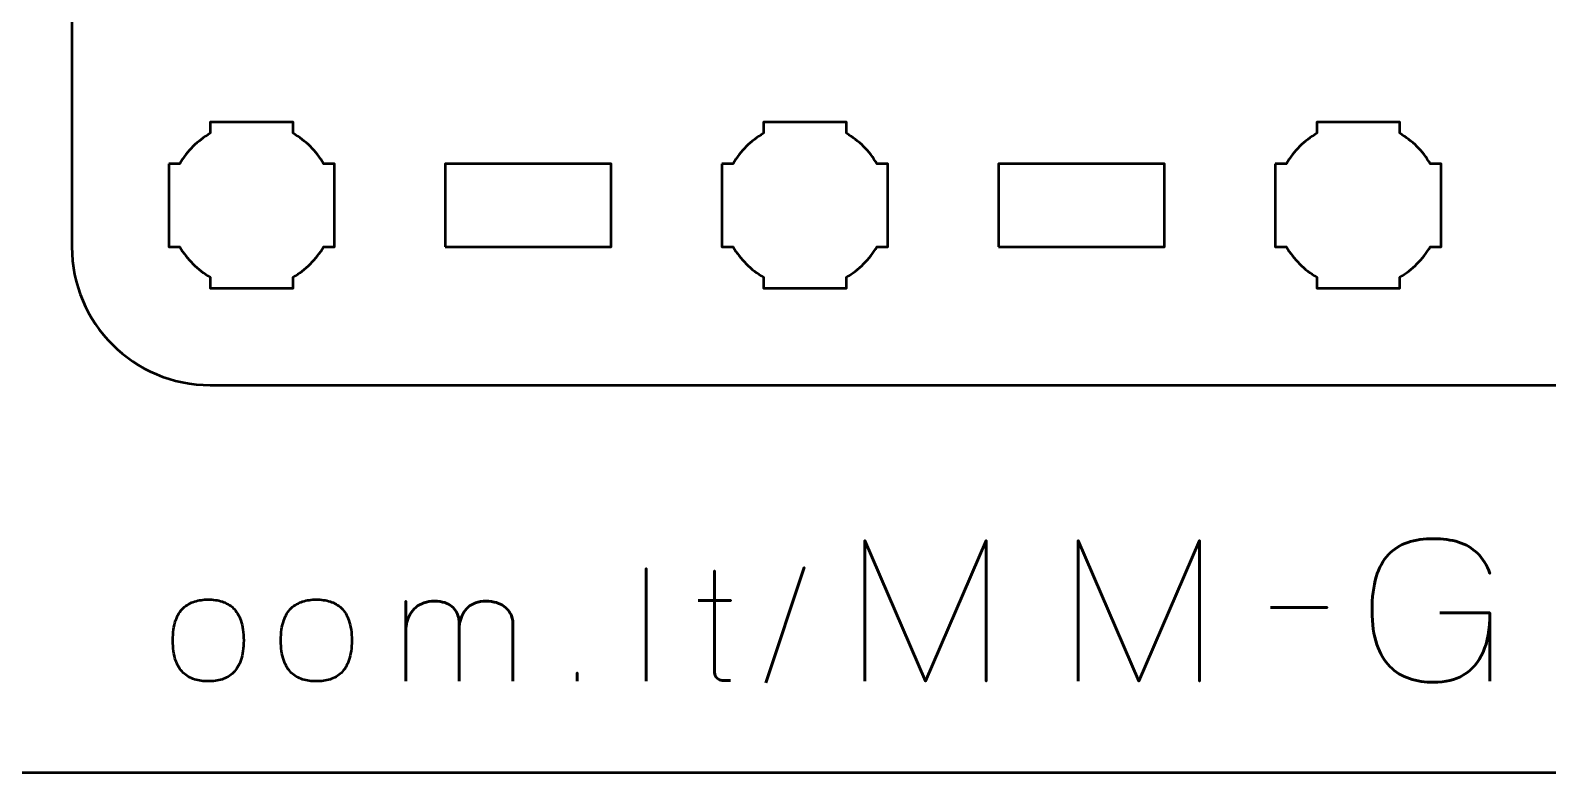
# Model space of a CAD drawing. Header units: centimetres. Extents: x -21 to 0, y -29.7 to 0.
# Drawn here: x -10.5 to -5.02, y -29.7 to -27.02 of the extents above; entities that cross this region are included whole.
import ezdxf

# ---------------------------------------------------------------- set-up
doc = ezdxf.new("R2010")
doc.units = ezdxf.units.CM
doc.header["$MEASUREMENT"] = 0
doc.layers.add('Layer 1', color=7, linetype='Continuous')

msp = doc.modelspace()

# ---------------------------------------------------------------- linework, layer by layer
at = {"layer": 'Layer 1', "lineweight": 53}
for points in [[(-9, -27.79998), (-8.4, -27.79998), (-8.4, -27.49998), (-9, -27.49998), (-9, -27.79998)], [(-7, -27.79998), (-6.4, -27.79998), (-6.4, -27.49998), (-7, -27.49998), (-7, -27.79998)]]:
    msp.add_lwpolyline(points, close=True, dxfattribs=at)
at = {"layer": 'Layer 1', "color": 1, "lineweight": 53}
msp.add_open_spline([(-21.00003, -29.19995), (-21.00003, -29.19995), (-21.00003, -4.69992), (-21.00003, -4.69992), (-21.00003, -4.69992), (-21.00003, -4.61709), (-20.93286, -4.54992), (-20.85003, -4.54992), (-20.85003, -4.54992), (-20.7672, -4.54992), (-20.70003, -4.48275), (-20.70003, -4.39992), (-20.70003, -4.39992), (-20.70003, -4.31709), (-20.7672, -4.24992), (-20.85003, -4.24992), (-20.85003, -4.24992), (-20.93286, -4.24992), (-21.00003, -4.18275), (-21.00003, -4.09992), (-21.00003, -4.09992), (-21.00003, -4.01709), (-20.93286, -3.94992), (-20.85003, -3.94992), (-20.85003, -3.94992), (-20.7672, -3.94992), (-20.70003, -3.88275), (-20.70003, -3.79992), (-20.70003, -3.79992), (-20.70003, -3.71709), (-20.7672, -3.64992), (-20.85003, -3.64992), (-20.85003, -3.64992), (-20.93286, -3.64992), (-21.00003, -3.58275), (-21.00003, -3.49992), (-21.00003, -3.49992), (-21.00003, -3.41709), (-20.93286, -3.34992), (-20.85003, -3.34992), (-20.85003, -3.34992), (-20.7672, -3.34992), (-20.70003, -3.28275), (-20.70003, -3.19992), (-20.70003, -3.19992), (-20.70003, -3.11709), (-20.7672, -3.04992), (-20.85003, -3.04992), (-20.85003, -3.04992), (-20.93286, -3.04992), (-21.00003, -2.98275), (-21.00003, -2.89992), (-21.00003, -2.89992), (-21.00003, -2.81709), (-20.93286, -2.74992), (-20.85003, -2.74992), (-20.85003, -2.74992), (-20.7672, -2.74992), (-20.70003, -2.68275), (-20.70003, -2.59992), (-20.70003, -2.59992), (-20.70003, -2.51709), (-20.7672, -2.44992), (-20.85003, -2.44992), (-20.85003, -2.44992), (-20.93286, -2.44992), (-21.00003, -2.38275), (-21.00003, -2.29992), (-21.00003, -2.29992), (-21.00003, -2.21709), (-20.93286, -2.14992), (-20.85003, -2.14992), (-20.85003, -2.14992), (-20.7672, -2.14992), (-20.70003, -2.08275), (-20.70003, -1.99992), (-20.70003, -1.99992), (-20.70003, -1.91709), (-20.7672, -1.84992), (-20.85003, -1.84992), (-20.85003, -1.84992), (-20.93286, -1.84992), (-21.00003, -1.78275), (-21.00003, -1.69992), (-21.00003, -1.69992), (-21.00003, -1.61709), (-20.93286, -1.54992), (-20.85003, -1.54992), (-20.85003, -1.54992), (-20.7672, -1.54992), (-20.70003, -1.48275), (-20.70003, -1.39992), (-20.70003, -1.39992), (-20.70003, -1.31709), (-20.7672, -1.24992), (-20.85003, -1.24992), (-20.85003, -1.24992), (-20.93286, -1.24992), (-21.00003, -1.18275), (-21.00003, -1.09992), (-21.00003, -1.09992), (-21.00003, -1.09992), (-21.00003, -0.49992), (-21.00003, -0.49992), (-21.00003, -0.49992), (-21.00003, -0.22295), (-20.77694, 0.00004), (-20.49994, 0.00004), (-20.49994, 0.00004), (-20.49994, 0.00004), (-0.50008, 0.00004), (-0.50008, 0.00004), (-0.50008, 0.00004), (-0.22294, 0.00004), (0.00002, -0.22295), (0.00002, -0.49992), (0.00002, -0.49992), (0.00002, -0.49992), (0.00002, -29.19995), (0.00002, -29.19995), (0.00002, -29.19995), (0.00002, -29.47695), (-0.22294, -29.70004), (-0.50008, -29.70004), (-0.50008, -29.70004), (-0.50008, -29.70004), (-20.49994, -29.70004), (-20.49994, -29.70004), (-20.49994, -29.70004), (-20.77694, -29.70004), (-21.00003, -29.47695), (-21.00003, -29.19995)], degree=3, knots=[0, 0, 0, 0, 0.030303, 0.030303, 0.030303, 0.030303, 0.0606061, 0.0606061, 0.0606061, 0.0606061, 0.0909091, 0.0909091, 0.0909091, 0.0909091, 0.1212121, 0.1212121, 0.1212121, 0.1212121, 0.1515152, 0.1515152, 0.1515152, 0.1515152, 0.1818182, 0.1818182, 0.1818182, 0.1818182, 0.2121212, 0.2121212, 0.2121212, 0.2121212, 0.2424242, 0.2424242, 0.2424242, 0.2424242, 0.2727273, 0.2727273, 0.2727273, 0.2727273, 0.3030303, 0.3030303, 0.3030303, 0.3030303, 0.3333333, 0.3333333, 0.3333333, 0.3333333, 0.3636364, 0.3636364, 0.3636364, 0.3636364, 0.3939394, 0.3939394, 0.3939394, 0.3939394, 0.4242424, 0.4242424, 0.4242424, 0.4242424, 0.4545455, 0.4545455, 0.4545455, 0.4545455, 0.4848485, 0.4848485, 0.4848485, 0.4848485, 0.5151515, 0.5151515, 0.5151515, 0.5151515, 0.5454545, 0.5454545, 0.5454545, 0.5454545, 0.5757576, 0.5757576, 0.5757576, 0.5757576, 0.6060606, 0.6060606, 0.6060606, 0.6060606, 0.6363636, 0.6363636, 0.6363636, 0.6363636, 0.6666667, 0.6666667, 0.6666667, 0.6666667, 0.6969697, 0.6969697, 0.6969697, 0.6969697, 0.7272727, 0.7272727, 0.7272727, 0.7272727, 0.7575758, 0.7575758, 0.7575758, 0.7575758, 0.7878788, 0.7878788, 0.7878788, 0.7878788, 0.8181818, 0.8181818, 0.8181818, 0.8181818, 0.8484848, 0.8484848, 0.8484848, 0.8484848, 0.8787879, 0.8787879, 0.8787879, 0.8787879, 0.9090909, 0.9090909, 0.9090909, 0.9090909, 0.9393939, 0.9393939, 0.9393939, 0.9393939, 0.969697, 0.969697, 0.969697, 0.969697, 1, 1, 1, 1], dxfattribs=at)
at = {"layer": 'Layer 1', "color": 3, "lineweight": 53}
msp.add_open_spline([(-10.35, -27.79998), (-10.35, -27.79998), (-10.35, -23.49998), (-10.35, -23.49998), (-10.35, -23.49998), (-10.35, -23.22389), (-10.12609, -22.99998), (-9.85, -22.99998), (-9.85, -22.99998), (-9.85, -22.99998), (-1.55, -22.99998), (-1.55, -22.99998), (-1.55, -22.99998), (-1.27391, -22.99998), (-1.05, -23.22389), (-1.05, -23.49998), (-1.05, -23.49998), (-1.05, -23.49998), (-1.05, -27.79998), (-1.05, -27.79998), (-1.05, -27.79998), (-1.05, -28.07607), (-1.27391, -28.29998), (-1.55, -28.29998), (-1.55, -28.29998), (-1.55, -28.29998), (-9.85, -28.29998), (-9.85, -28.29998), (-9.85, -28.29998), (-10.12609, -28.29998), (-10.35, -28.07607), (-10.35, -27.79998)], degree=3, knots=[0, 0, 0, 0, 0.125, 0.125, 0.125, 0.125, 0.25, 0.25, 0.25, 0.25, 0.375, 0.375, 0.375, 0.375, 0.5, 0.5, 0.5, 0.5, 0.625, 0.625, 0.625, 0.625, 0.75, 0.75, 0.75, 0.75, 0.875, 0.875, 0.875, 0.875, 1, 1, 1, 1], dxfattribs=at)
at = {"layer": 'Layer 1', "lineweight": 53}
for points in [[(-10, -27.49998), (-10, -27.49998), (-9.95985, -27.49998), (-9.95985, -27.49998), (-9.95985, -27.49998), (-9.9335, -27.45445), (-9.89553, -27.41648), (-9.85, -27.39013), (-9.85, -27.39013), (-9.85, -27.39013), (-9.85, -27.34998), (-9.85, -27.34998), (-9.85, -27.34998), (-9.85, -27.34998), (-9.7, -27.34998), (-9.7, -27.34998), (-9.7, -27.34998), (-9.7, -27.34998), (-9.55, -27.34998), (-9.55, -27.34998), (-9.55, -27.34998), (-9.55, -27.34998), (-9.55, -27.39013), (-9.55, -27.39013), (-9.55, -27.39013), (-9.50447, -27.41648), (-9.4665, -27.45445), (-9.44015, -27.49998), (-9.44015, -27.49998), (-9.44015, -27.49998), (-9.4, -27.49998), (-9.4, -27.49998), (-9.4, -27.49998), (-9.4, -27.49998), (-9.4, -27.64998), (-9.4, -27.64998), (-9.4, -27.64998), (-9.4, -27.64998), (-9.4, -27.79998), (-9.4, -27.79998), (-9.4, -27.79998), (-9.4, -27.79998), (-9.44015, -27.79998), (-9.44015, -27.79998), (-9.44015, -27.79998), (-9.4665, -27.84551), (-9.50447, -27.88348), (-9.55, -27.90983), (-9.55, -27.90983), (-9.55, -27.90983), (-9.55, -27.94998), (-9.55, -27.94998), (-9.55, -27.94998), (-9.55, -27.94998), (-9.7, -27.94998), (-9.7, -27.94998), (-9.7, -27.94998), (-9.7, -27.94998), (-9.85, -27.94998), (-9.85, -27.94998), (-9.85, -27.94998), (-9.85, -27.94998), (-9.85, -27.90983), (-9.85, -27.90983), (-9.85, -27.90983), (-9.89553, -27.88348), (-9.9335, -27.84551), (-9.95985, -27.79998), (-9.95985, -27.79998), (-9.95985, -27.79998), (-10, -27.79998), (-10, -27.79998), (-10, -27.79998), (-10, -27.79998), (-10, -27.64998), (-10, -27.64998), (-10, -27.64998), (-10, -27.64998), (-10, -27.49998), (-10, -27.49998)], [(-8, -27.49998), (-8, -27.49998), (-7.95985, -27.49998), (-7.95985, -27.49998), (-7.95985, -27.49998), (-7.9335, -27.45445), (-7.89553, -27.41648), (-7.85, -27.39013), (-7.85, -27.39013), (-7.85, -27.39013), (-7.85, -27.34998), (-7.85, -27.34998), (-7.85, -27.34998), (-7.85, -27.34998), (-7.7, -27.34998), (-7.7, -27.34998), (-7.7, -27.34998), (-7.7, -27.34998), (-7.55, -27.34998), (-7.55, -27.34998), (-7.55, -27.34998), (-7.55, -27.34998), (-7.55, -27.39013), (-7.55, -27.39013), (-7.55, -27.39013), (-7.50447, -27.41648), (-7.4665, -27.45445), (-7.44015, -27.49998), (-7.44015, -27.49998), (-7.44015, -27.49998), (-7.4, -27.49998), (-7.4, -27.49998), (-7.4, -27.49998), (-7.4, -27.49998), (-7.4, -27.64998), (-7.4, -27.64998), (-7.4, -27.64998), (-7.4, -27.64998), (-7.4, -27.79998), (-7.4, -27.79998), (-7.4, -27.79998), (-7.4, -27.79998), (-7.44015, -27.79998), (-7.44015, -27.79998), (-7.44015, -27.79998), (-7.4665, -27.84551), (-7.50447, -27.88348), (-7.55, -27.90983), (-7.55, -27.90983), (-7.55, -27.90983), (-7.55, -27.94998), (-7.55, -27.94998), (-7.55, -27.94998), (-7.55, -27.94998), (-7.7, -27.94998), (-7.7, -27.94998), (-7.7, -27.94998), (-7.7, -27.94998), (-7.85, -27.94998), (-7.85, -27.94998), (-7.85, -27.94998), (-7.85, -27.94998), (-7.85, -27.90983), (-7.85, -27.90983), (-7.85, -27.90983), (-7.89553, -27.88348), (-7.9335, -27.84551), (-7.95985, -27.79998), (-7.95985, -27.79998), (-7.95985, -27.79998), (-8, -27.79998), (-8, -27.79998), (-8, -27.79998), (-8, -27.79998), (-8, -27.64998), (-8, -27.64998), (-8, -27.64998), (-8, -27.64998), (-8, -27.49998), (-8, -27.49998)], [(-6, -27.49998), (-6, -27.49998), (-5.95985, -27.49998), (-5.95985, -27.49998), (-5.95985, -27.49998), (-5.9335, -27.45445), (-5.89553, -27.41648), (-5.85, -27.39013), (-5.85, -27.39013), (-5.85, -27.39013), (-5.85, -27.34998), (-5.85, -27.34998), (-5.85, -27.34998), (-5.85, -27.34998), (-5.7, -27.34998), (-5.7, -27.34998), (-5.7, -27.34998), (-5.7, -27.34998), (-5.55, -27.34998), (-5.55, -27.34998), (-5.55, -27.34998), (-5.55, -27.34998), (-5.55, -27.39013), (-5.55, -27.39013), (-5.55, -27.39013), (-5.50447, -27.41648), (-5.4665, -27.45445), (-5.44015, -27.49998), (-5.44015, -27.49998), (-5.44015, -27.49998), (-5.4, -27.49998), (-5.4, -27.49998), (-5.4, -27.49998), (-5.4, -27.49998), (-5.4, -27.64998), (-5.4, -27.64998), (-5.4, -27.64998), (-5.4, -27.64998), (-5.4, -27.79998), (-5.4, -27.79998), (-5.4, -27.79998), (-5.4, -27.79998), (-5.44015, -27.79998), (-5.44015, -27.79998), (-5.44015, -27.79998), (-5.4665, -27.84551), (-5.50447, -27.88348), (-5.55, -27.90983), (-5.55, -27.90983), (-5.55, -27.90983), (-5.55, -27.94998), (-5.55, -27.94998), (-5.55, -27.94998), (-5.55, -27.94998), (-5.7, -27.94998), (-5.7, -27.94998), (-5.7, -27.94998), (-5.7, -27.94998), (-5.85, -27.94998), (-5.85, -27.94998), (-5.85, -27.94998), (-5.85, -27.94998), (-5.85, -27.90983), (-5.85, -27.90983), (-5.85, -27.90983), (-5.89553, -27.88348), (-5.9335, -27.84551), (-5.95985, -27.79998), (-5.95985, -27.79998), (-5.95985, -27.79998), (-6, -27.79998), (-6, -27.79998), (-6, -27.79998), (-6, -27.79998), (-6, -27.64998), (-6, -27.64998), (-6, -27.64998), (-6, -27.64998), (-6, -27.49998), (-6, -27.49998)]]:
    msp.add_open_spline(points, degree=3, knots=[0, 0, 0, 0, 0.05, 0.05, 0.05, 0.05, 0.1, 0.1, 0.1, 0.1, 0.15, 0.15, 0.15, 0.15, 0.2, 0.2, 0.2, 0.2, 0.25, 0.25, 0.25, 0.25, 0.3, 0.3, 0.3, 0.3, 0.35, 0.35, 0.35, 0.35, 0.4, 0.4, 0.4, 0.4, 0.45, 0.45, 0.45, 0.45, 0.5, 0.5, 0.5, 0.5, 0.55, 0.55, 0.55, 0.55, 0.6, 0.6, 0.6, 0.6, 0.65, 0.65, 0.65, 0.65, 0.7, 0.7, 0.7, 0.7, 0.75, 0.75, 0.75, 0.75, 0.8, 0.8, 0.8, 0.8, 0.85, 0.85, 0.85, 0.85, 0.9, 0.9, 0.9, 0.9, 0.95, 0.95, 0.95, 0.95, 1, 1, 1, 1], dxfattribs=at)
at = {"layer": 'Layer 1', "color": 5, "lineweight": 53}
for points, knots in [([(-7.48343, -29.36992), (-7.48343, -29.36992), (-7.48343, -28.86121), (-7.48343, -28.86121), (-7.48343, -28.86121), (-7.48343, -28.86121), (-7.26471, -29.36992), (-7.26471, -29.36992), (-7.26471, -29.36992), (-7.26471, -29.36992), (-7.04528, -28.86121), (-7.04528, -28.86121), (-7.04528, -28.86121), (-7.04528, -28.86121), (-7.04528, -29.36992), (-7.04528, -29.36992), (-7.04528, -29.36992), (-7.04528, -29.36992), (-7.04528, -28.86121), (-7.04528, -28.86121), (-7.04528, -28.86121), (-7.04528, -28.86121), (-7.26471, -29.36992), (-7.26471, -29.36992), (-7.26471, -29.36992), (-7.26471, -29.36992), (-7.48343, -28.86121), (-7.48343, -28.86121), (-7.48343, -28.86121), (-7.48343, -28.86121), (-7.48343, -29.36992), (-7.48343, -29.36992)], [0, 0, 0, 0, 0.125, 0.125, 0.125, 0.125, 0.25, 0.25, 0.25, 0.25, 0.375, 0.375, 0.375, 0.375, 0.5, 0.5, 0.5, 0.5, 0.625, 0.625, 0.625, 0.625, 0.75, 0.75, 0.75, 0.75, 0.875, 0.875, 0.875, 0.875, 1, 1, 1, 1]), ([(-6.71225, -29.36992), (-6.71225, -29.36992), (-6.71225, -28.86121), (-6.71225, -28.86121), (-6.71225, -28.86121), (-6.71225, -28.86121), (-6.49353, -29.36992), (-6.49353, -29.36992), (-6.49353, -29.36992), (-6.49353, -29.36992), (-6.2741, -28.86121), (-6.2741, -28.86121), (-6.2741, -28.86121), (-6.2741, -28.86121), (-6.2741, -29.36992), (-6.2741, -29.36992), (-6.2741, -29.36992), (-6.2741, -29.36992), (-6.2741, -28.86121), (-6.2741, -28.86121), (-6.2741, -28.86121), (-6.2741, -28.86121), (-6.49353, -29.36992), (-6.49353, -29.36992), (-6.49353, -29.36992), (-6.49353, -29.36992), (-6.71225, -28.86121), (-6.71225, -28.86121), (-6.71225, -28.86121), (-6.71225, -28.86121), (-6.71225, -29.36992), (-6.71225, -29.36992)], [0, 0, 0, 0, 0.125, 0.125, 0.125, 0.125, 0.25, 0.25, 0.25, 0.25, 0.375, 0.375, 0.375, 0.375, 0.5, 0.5, 0.5, 0.5, 0.625, 0.625, 0.625, 0.625, 0.75, 0.75, 0.75, 0.75, 0.875, 0.875, 0.875, 0.875, 1, 1, 1, 1]), ([(-5.40555, -29.12297), (-5.40555, -29.12297), (-5.22422, -29.12297), (-5.22422, -29.12297), (-5.22422, -29.12297), (-5.22446, -29.18071), (-5.23269, -29.2281), (-5.24915, -29.26503), (-5.24915, -29.26503), (-5.26561, -29.30207), (-5.2889, -29.32935), (-5.31924, -29.34711), (-5.31924, -29.34711), (-5.34958, -29.36475), (-5.38556, -29.37357), (-5.42742, -29.37345), (-5.42742, -29.37345), (-5.45882, -29.37357), (-5.48798, -29.36921), (-5.51491, -29.36016), (-5.51491, -29.36016), (-5.54184, -29.35122), (-5.56548, -29.33664), (-5.5857, -29.31653), (-5.5857, -29.31653), (-5.60593, -29.29642), (-5.6218, -29.26985), (-5.63309, -29.2368), (-5.63309, -29.2368), (-5.64438, -29.20376), (-5.65014, -29.16319), (-5.65038, -29.11521), (-5.65038, -29.11521), (-5.65026, -29.067), (-5.64521, -29.02631), (-5.63521, -28.99292), (-5.63521, -28.99292), (-5.6251, -28.95964), (-5.61052, -28.93283), (-5.59123, -28.91248), (-5.59123, -28.91248), (-5.57206, -28.89226), (-5.54866, -28.87756), (-5.52114, -28.86838), (-5.52114, -28.86838), (-5.49363, -28.85921), (-5.46247, -28.85474), (-5.42742, -28.85486), (-5.42742, -28.85486), (-5.39414, -28.85474), (-5.36427, -28.85886), (-5.3377, -28.86721), (-5.3377, -28.86721), (-5.31112, -28.87556), (-5.28831, -28.88896), (-5.26926, -28.90743), (-5.26926, -28.90743), (-5.25009, -28.92589), (-5.23516, -28.95023), (-5.22422, -28.98045), (-5.22422, -28.98045), (-5.23516, -28.95023), (-5.25009, -28.92589), (-5.26926, -28.90743), (-5.26926, -28.90743), (-5.28831, -28.88896), (-5.31112, -28.87556), (-5.3377, -28.86721), (-5.3377, -28.86721), (-5.36427, -28.85886), (-5.39414, -28.85474), (-5.42742, -28.85486), (-5.42742, -28.85486), (-5.46247, -28.85474), (-5.49363, -28.85921), (-5.52114, -28.86838), (-5.52114, -28.86838), (-5.54866, -28.87756), (-5.57206, -28.89226), (-5.59123, -28.91248), (-5.59123, -28.91248), (-5.61052, -28.93283), (-5.6251, -28.95964), (-5.63521, -28.99292), (-5.63521, -28.99292), (-5.64521, -29.02631), (-5.65026, -29.067), (-5.65038, -29.11521), (-5.65038, -29.11521), (-5.65014, -29.16319), (-5.64438, -29.20376), (-5.63309, -29.2368), (-5.63309, -29.2368), (-5.6218, -29.26985), (-5.60593, -29.29642), (-5.5857, -29.31653), (-5.5857, -29.31653), (-5.56548, -29.33664), (-5.54184, -29.35122), (-5.51491, -29.36016), (-5.51491, -29.36016), (-5.48798, -29.36921), (-5.45882, -29.37357), (-5.42742, -29.37345), (-5.42742, -29.37345), (-5.38556, -29.37357), (-5.34958, -29.36475), (-5.31924, -29.34711), (-5.31924, -29.34711), (-5.2889, -29.32935), (-5.26561, -29.30207), (-5.24915, -29.26503), (-5.24915, -29.26503), (-5.23269, -29.2281), (-5.22446, -29.18071), (-5.22422, -29.12297), (-5.22422, -29.12297), (-5.22422, -29.12297), (-5.40555, -29.12297), (-5.40555, -29.12297)], [0, 0, 0, 0, 0.0333333, 0.0333333, 0.0333333, 0.0333333, 0.0666667, 0.0666667, 0.0666667, 0.0666667, 0.1, 0.1, 0.1, 0.1, 0.1333333, 0.1333333, 0.1333333, 0.1333333, 0.1666667, 0.1666667, 0.1666667, 0.1666667, 0.2, 0.2, 0.2, 0.2, 0.2333333, 0.2333333, 0.2333333, 0.2333333, 0.2666667, 0.2666667, 0.2666667, 0.2666667, 0.3, 0.3, 0.3, 0.3, 0.3333333, 0.3333333, 0.3333333, 0.3333333, 0.3666667, 0.3666667, 0.3666667, 0.3666667, 0.4, 0.4, 0.4, 0.4, 0.4333333, 0.4333333, 0.4333333, 0.4333333, 0.4666667, 0.4666667, 0.4666667, 0.4666667, 0.5, 0.5, 0.5, 0.5, 0.5333333, 0.5333333, 0.5333333, 0.5333333, 0.5666667, 0.5666667, 0.5666667, 0.5666667, 0.6, 0.6, 0.6, 0.6, 0.6333333, 0.6333333, 0.6333333, 0.6333333, 0.6666667, 0.6666667, 0.6666667, 0.6666667, 0.7, 0.7, 0.7, 0.7, 0.7333333, 0.7333333, 0.7333333, 0.7333333, 0.7666667, 0.7666667, 0.7666667, 0.7666667, 0.8, 0.8, 0.8, 0.8, 0.8333333, 0.8333333, 0.8333333, 0.8333333, 0.8666667, 0.8666667, 0.8666667, 0.8666667, 0.9, 0.9, 0.9, 0.9, 0.9333333, 0.9333333, 0.9333333, 0.9333333, 0.9666667, 0.9666667, 0.9666667, 0.9666667, 1, 1, 1, 1]), ([(-8.27422, -29.36992), (-8.27422, -29.36992), (-8.27422, -28.96296), (-8.27422, -28.96296), (-8.27422, -28.96296), (-8.27422, -28.96296), (-8.27422, -29.36992), (-8.27422, -29.36992)], [0, 0, 0, 0, 0.5, 0.5, 0.5, 0.5, 1, 1, 1, 1]), ([(-7.96942, -29.3671), (-7.97638, -29.36766), (-7.98334, -29.36785), (-7.99012, -29.36766), (-7.99012, -29.36766), (-7.99689, -29.36747), (-8.00301, -29.36644), (-8.00856, -29.36437), (-8.00856, -29.36437), (-8.01411, -29.36239), (-8.01853, -29.35882), (-8.02191, -29.35374), (-8.02191, -29.35374), (-8.02521, -29.34866), (-8.0269, -29.34142), (-8.02699, -29.3321), (-8.02699, -29.3321), (-8.02699, -29.32768), (-8.02699, -29.32016), (-8.02699, -29.30962), (-8.02699, -29.30962), (-8.02699, -29.29899), (-8.02699, -29.28619), (-8.02699, -29.27105), (-8.02699, -29.27105), (-8.02699, -29.2559), (-8.02699, -29.23935), (-8.02699, -29.22138), (-8.02699, -29.22138), (-8.02699, -29.20341), (-8.02699, -29.18488), (-8.02699, -29.16569), (-8.02699, -29.16569), (-8.02699, -29.1465), (-8.02699, -29.12759), (-8.02699, -29.10887), (-8.02699, -29.10887), (-8.02699, -29.09015), (-8.02699, -29.07255), (-8.02699, -29.056), (-8.02699, -29.056), (-8.02699, -29.03944), (-8.02699, -29.02476), (-8.02699, -29.01207), (-8.02699, -29.01207), (-8.02699, -28.99927), (-8.02699, -28.9893), (-8.02699, -28.98196), (-8.02699, -28.98196), (-8.02699, -28.97472), (-8.02699, -28.97095), (-8.02699, -28.97086), (-8.02699, -28.97086), (-8.02699, -28.97095), (-8.02699, -28.97472), (-8.02699, -28.98196), (-8.02699, -28.98196), (-8.02699, -28.9893), (-8.02699, -28.99927), (-8.02699, -29.01207), (-8.02699, -29.01207), (-8.02699, -29.02476), (-8.02699, -29.03944), (-8.02699, -29.056), (-8.02699, -29.056), (-8.02699, -29.07255), (-8.02699, -29.09015), (-8.02699, -29.10887), (-8.02699, -29.10887), (-8.02699, -29.12759), (-8.02699, -29.1465), (-8.02699, -29.16569), (-8.02699, -29.16569), (-8.02699, -29.18488), (-8.02699, -29.20341), (-8.02699, -29.22138), (-8.02699, -29.22138), (-8.02699, -29.23935), (-8.02699, -29.2559), (-8.02699, -29.27105), (-8.02699, -29.27105), (-8.02699, -29.28619), (-8.02699, -29.29899), (-8.02699, -29.30962), (-8.02699, -29.30962), (-8.02699, -29.32016), (-8.02699, -29.32768), (-8.02699, -29.3321), (-8.02699, -29.3321), (-8.0269, -29.34142), (-8.02521, -29.34866), (-8.02191, -29.35374), (-8.02191, -29.35374), (-8.01853, -29.35882), (-8.01411, -29.36239), (-8.00856, -29.36437), (-8.00856, -29.36437), (-8.00301, -29.36644), (-7.99689, -29.36747), (-7.99012, -29.36766), (-7.99012, -29.36766), (-7.98334, -29.36785), (-7.97638, -29.36766), (-7.96942, -29.3671)], [0, 0, 0, 0, 0.0384615, 0.0384615, 0.0384615, 0.0384615, 0.0769231, 0.0769231, 0.0769231, 0.0769231, 0.1153846, 0.1153846, 0.1153846, 0.1153846, 0.1538462, 0.1538462, 0.1538462, 0.1538462, 0.1923077, 0.1923077, 0.1923077, 0.1923077, 0.2307692, 0.2307692, 0.2307692, 0.2307692, 0.2692308, 0.2692308, 0.2692308, 0.2692308, 0.3076923, 0.3076923, 0.3076923, 0.3076923, 0.3461538, 0.3461538, 0.3461538, 0.3461538, 0.3846154, 0.3846154, 0.3846154, 0.3846154, 0.4230769, 0.4230769, 0.4230769, 0.4230769, 0.4615385, 0.4615385, 0.4615385, 0.4615385, 0.5, 0.5, 0.5, 0.5, 0.5384615, 0.5384615, 0.5384615, 0.5384615, 0.5769231, 0.5769231, 0.5769231, 0.5769231, 0.6153846, 0.6153846, 0.6153846, 0.6153846, 0.6538462, 0.6538462, 0.6538462, 0.6538462, 0.6923077, 0.6923077, 0.6923077, 0.6923077, 0.7307692, 0.7307692, 0.7307692, 0.7307692, 0.7692308, 0.7692308, 0.7692308, 0.7692308, 0.8076923, 0.8076923, 0.8076923, 0.8076923, 0.8461538, 0.8461538, 0.8461538, 0.8461538, 0.8846154, 0.8846154, 0.8846154, 0.8846154, 0.9230769, 0.9230769, 0.9230769, 0.9230769, 0.9615385, 0.9615385, 0.9615385, 0.9615385, 1, 1, 1, 1]), ([(-7.84129, -29.37556), (-7.84129, -29.37556), (-7.703, -28.95901), (-7.703, -28.95901), (-7.703, -28.95901), (-7.703, -28.95901), (-7.84129, -29.37556), (-7.84129, -29.37556)], [0, 0, 0, 0, 0.5, 0.5, 0.5, 0.5, 1, 1, 1, 1]), ([(-9.85691, -29.36992), (-9.83913, -29.37001), (-9.82258, -29.36776), (-9.80715, -29.36296), (-9.80715, -29.36296), (-9.79172, -29.35816), (-9.77808, -29.35016), (-9.76641, -29.33897), (-9.76641, -29.33897), (-9.75465, -29.32778), (-9.74553, -29.31263), (-9.73885, -29.29344), (-9.73885, -29.29344), (-9.73227, -29.27434), (-9.72888, -29.25054), (-9.72878, -29.22204), (-9.72878, -29.22204), (-9.72888, -29.19363), (-9.73227, -29.16992), (-9.73885, -29.15092), (-9.73885, -29.15092), (-9.74553, -29.13191), (-9.75465, -29.11677), (-9.76641, -29.10557), (-9.76641, -29.10557), (-9.77808, -29.09447), (-9.79172, -29.08648), (-9.80715, -29.08168), (-9.80715, -29.08168), (-9.82258, -29.07688), (-9.83913, -29.07462), (-9.85691, -29.07472), (-9.85691, -29.07472), (-9.8745, -29.07462), (-9.89106, -29.07688), (-9.90649, -29.08168), (-9.90649, -29.08168), (-9.92192, -29.08648), (-9.93546, -29.09447), (-9.94722, -29.10557), (-9.94722, -29.10557), (-9.95898, -29.11677), (-9.9682, -29.13191), (-9.97488, -29.15092), (-9.97488, -29.15092), (-9.98156, -29.16992), (-9.98495, -29.19363), (-9.98504, -29.22204), (-9.98504, -29.22204), (-9.98495, -29.25054), (-9.98156, -29.27434), (-9.97488, -29.29344), (-9.97488, -29.29344), (-9.9682, -29.31263), (-9.95898, -29.32778), (-9.94722, -29.33897), (-9.94722, -29.33897), (-9.93546, -29.35016), (-9.92192, -29.35816), (-9.90649, -29.36296), (-9.90649, -29.36296), (-9.89106, -29.36776), (-9.8745, -29.37001), (-9.85691, -29.36992)], [0, 0, 0, 0, 0.0625, 0.0625, 0.0625, 0.0625, 0.125, 0.125, 0.125, 0.125, 0.1875, 0.1875, 0.1875, 0.1875, 0.25, 0.25, 0.25, 0.25, 0.3125, 0.3125, 0.3125, 0.3125, 0.375, 0.375, 0.375, 0.375, 0.4375, 0.4375, 0.4375, 0.4375, 0.5, 0.5, 0.5, 0.5, 0.5625, 0.5625, 0.5625, 0.5625, 0.625, 0.625, 0.625, 0.625, 0.6875, 0.6875, 0.6875, 0.6875, 0.75, 0.75, 0.75, 0.75, 0.8125, 0.8125, 0.8125, 0.8125, 0.875, 0.875, 0.875, 0.875, 0.9375, 0.9375, 0.9375, 0.9375, 1, 1, 1, 1]), ([(-9.85691, -29.36992), (-9.83913, -29.37001), (-9.82258, -29.36776), (-9.80715, -29.36296), (-9.80715, -29.36296), (-9.79172, -29.35816), (-9.77808, -29.35016), (-9.76641, -29.33897), (-9.76641, -29.33897), (-9.75465, -29.32778), (-9.74553, -29.31263), (-9.73885, -29.29344), (-9.73885, -29.29344), (-9.73227, -29.27434), (-9.72888, -29.25054), (-9.72878, -29.22204), (-9.72878, -29.22204), (-9.72888, -29.19363), (-9.73227, -29.16992), (-9.73885, -29.15092), (-9.73885, -29.15092), (-9.74553, -29.13191), (-9.75465, -29.11677), (-9.76641, -29.10557), (-9.76641, -29.10557), (-9.77808, -29.09447), (-9.79172, -29.08648), (-9.80715, -29.08168), (-9.80715, -29.08168), (-9.82258, -29.07688), (-9.83913, -29.07462), (-9.85691, -29.07472), (-9.85691, -29.07472), (-9.8745, -29.07462), (-9.89106, -29.07688), (-9.90649, -29.08168), (-9.90649, -29.08168), (-9.92192, -29.08648), (-9.93546, -29.09447), (-9.94722, -29.10557), (-9.94722, -29.10557), (-9.95898, -29.11677), (-9.9682, -29.13191), (-9.97488, -29.15092), (-9.97488, -29.15092), (-9.98156, -29.16992), (-9.98495, -29.19363), (-9.98504, -29.22204), (-9.98504, -29.22204), (-9.98495, -29.25054), (-9.98156, -29.27434), (-9.97488, -29.29344), (-9.97488, -29.29344), (-9.9682, -29.31263), (-9.95898, -29.32778), (-9.94722, -29.33897), (-9.94722, -29.33897), (-9.93546, -29.35016), (-9.92192, -29.35816), (-9.90649, -29.36296), (-9.90649, -29.36296), (-9.89106, -29.36776), (-9.8745, -29.37001), (-9.85691, -29.36992)], [0, 0, 0, 0, 0.0625, 0.0625, 0.0625, 0.0625, 0.125, 0.125, 0.125, 0.125, 0.1875, 0.1875, 0.1875, 0.1875, 0.25, 0.25, 0.25, 0.25, 0.3125, 0.3125, 0.3125, 0.3125, 0.375, 0.375, 0.375, 0.375, 0.4375, 0.4375, 0.4375, 0.4375, 0.5, 0.5, 0.5, 0.5, 0.5625, 0.5625, 0.5625, 0.5625, 0.625, 0.625, 0.625, 0.625, 0.6875, 0.6875, 0.6875, 0.6875, 0.75, 0.75, 0.75, 0.75, 0.8125, 0.8125, 0.8125, 0.8125, 0.875, 0.875, 0.875, 0.875, 0.9375, 0.9375, 0.9375, 0.9375, 1, 1, 1, 1]), ([(-9.46632, -29.36992), (-9.44854, -29.37001), (-9.43199, -29.36776), (-9.41656, -29.36296), (-9.41656, -29.36296), (-9.40113, -29.35816), (-9.38749, -29.35016), (-9.37582, -29.33897), (-9.37582, -29.33897), (-9.36406, -29.32778), (-9.35494, -29.31263), (-9.34826, -29.29344), (-9.34826, -29.29344), (-9.34168, -29.27434), (-9.33829, -29.25054), (-9.33819, -29.22204), (-9.33819, -29.22204), (-9.33829, -29.19363), (-9.34168, -29.16992), (-9.34826, -29.15092), (-9.34826, -29.15092), (-9.35494, -29.13191), (-9.36406, -29.11677), (-9.37582, -29.10557), (-9.37582, -29.10557), (-9.38749, -29.09447), (-9.40113, -29.08648), (-9.41656, -29.08168), (-9.41656, -29.08168), (-9.43199, -29.07688), (-9.44854, -29.07462), (-9.46632, -29.07472), (-9.46632, -29.07472), (-9.48391, -29.07462), (-9.50047, -29.07688), (-9.5159, -29.08168), (-9.5159, -29.08168), (-9.53133, -29.08648), (-9.54487, -29.09447), (-9.55663, -29.10557), (-9.55663, -29.10557), (-9.56839, -29.11677), (-9.57761, -29.13191), (-9.58429, -29.15092), (-9.58429, -29.15092), (-9.59097, -29.16992), (-9.59436, -29.19363), (-9.59445, -29.22204), (-9.59445, -29.22204), (-9.59436, -29.25054), (-9.59097, -29.27434), (-9.58429, -29.29344), (-9.58429, -29.29344), (-9.57761, -29.31263), (-9.56839, -29.32778), (-9.55663, -29.33897), (-9.55663, -29.33897), (-9.54487, -29.35016), (-9.53133, -29.35816), (-9.5159, -29.36296), (-9.5159, -29.36296), (-9.50047, -29.36776), (-9.48391, -29.37001), (-9.46632, -29.36992)], [0, 0, 0, 0, 0.0625, 0.0625, 0.0625, 0.0625, 0.125, 0.125, 0.125, 0.125, 0.1875, 0.1875, 0.1875, 0.1875, 0.25, 0.25, 0.25, 0.25, 0.3125, 0.3125, 0.3125, 0.3125, 0.375, 0.375, 0.375, 0.375, 0.4375, 0.4375, 0.4375, 0.4375, 0.5, 0.5, 0.5, 0.5, 0.5625, 0.5625, 0.5625, 0.5625, 0.625, 0.625, 0.625, 0.625, 0.6875, 0.6875, 0.6875, 0.6875, 0.75, 0.75, 0.75, 0.75, 0.8125, 0.8125, 0.8125, 0.8125, 0.875, 0.875, 0.875, 0.875, 0.9375, 0.9375, 0.9375, 0.9375, 1, 1, 1, 1]), ([(-9.46632, -29.36992), (-9.44854, -29.37001), (-9.43199, -29.36776), (-9.41656, -29.36296), (-9.41656, -29.36296), (-9.40113, -29.35816), (-9.38749, -29.35016), (-9.37582, -29.33897), (-9.37582, -29.33897), (-9.36406, -29.32778), (-9.35494, -29.31263), (-9.34826, -29.29344), (-9.34826, -29.29344), (-9.34168, -29.27434), (-9.33829, -29.25054), (-9.33819, -29.22204), (-9.33819, -29.22204), (-9.33829, -29.19363), (-9.34168, -29.16992), (-9.34826, -29.15092), (-9.34826, -29.15092), (-9.35494, -29.13191), (-9.36406, -29.11677), (-9.37582, -29.10557), (-9.37582, -29.10557), (-9.38749, -29.09447), (-9.40113, -29.08648), (-9.41656, -29.08168), (-9.41656, -29.08168), (-9.43199, -29.07688), (-9.44854, -29.07462), (-9.46632, -29.07472), (-9.46632, -29.07472), (-9.48391, -29.07462), (-9.50047, -29.07688), (-9.5159, -29.08168), (-9.5159, -29.08168), (-9.53133, -29.08648), (-9.54487, -29.09447), (-9.55663, -29.10557), (-9.55663, -29.10557), (-9.56839, -29.11677), (-9.57761, -29.13191), (-9.58429, -29.15092), (-9.58429, -29.15092), (-9.59097, -29.16992), (-9.59436, -29.19363), (-9.59445, -29.22204), (-9.59445, -29.22204), (-9.59436, -29.25054), (-9.59097, -29.27434), (-9.58429, -29.29344), (-9.58429, -29.29344), (-9.57761, -29.31263), (-9.56839, -29.32778), (-9.55663, -29.33897), (-9.55663, -29.33897), (-9.54487, -29.35016), (-9.53133, -29.35816), (-9.5159, -29.36296), (-9.5159, -29.36296), (-9.50047, -29.36776), (-9.48391, -29.37001), (-9.46632, -29.36992)], [0, 0, 0, 0, 0.0625, 0.0625, 0.0625, 0.0625, 0.125, 0.125, 0.125, 0.125, 0.1875, 0.1875, 0.1875, 0.1875, 0.25, 0.25, 0.25, 0.25, 0.3125, 0.3125, 0.3125, 0.3125, 0.375, 0.375, 0.375, 0.375, 0.4375, 0.4375, 0.4375, 0.4375, 0.5, 0.5, 0.5, 0.5, 0.5625, 0.5625, 0.5625, 0.5625, 0.625, 0.625, 0.625, 0.625, 0.6875, 0.6875, 0.6875, 0.6875, 0.75, 0.75, 0.75, 0.75, 0.8125, 0.8125, 0.8125, 0.8125, 0.875, 0.875, 0.875, 0.875, 0.9375, 0.9375, 0.9375, 0.9375, 1, 1, 1, 1]), ([(-8.95043, -29.36992), (-8.95043, -29.36983), (-8.95043, -29.3671), (-8.95043, -29.36174), (-8.95043, -29.36174), (-8.95043, -29.35647), (-8.95043, -29.34922), (-8.95043, -29.3401), (-8.95043, -29.3401), (-8.95043, -29.33088), (-8.95043, -29.32053), (-8.95043, -29.30887), (-8.95043, -29.30887), (-8.95043, -29.2973), (-8.95043, -29.28516), (-8.95043, -29.27237), (-8.95043, -29.27237), (-8.95043, -29.25967), (-8.95043, -29.24715), (-8.95043, -29.23474), (-8.95043, -29.23474), (-8.95043, -29.22232), (-8.95043, -29.21065), (-8.95043, -29.19993), (-8.95043, -29.19993), (-8.95043, -29.18911), (-8.95043, -29.17989), (-8.95043, -29.17208), (-8.95043, -29.17208), (-8.95043, -29.16437), (-8.95043, -29.15882), (-8.95043, -29.15543), (-8.95043, -29.15543), (-8.95033, -29.15016), (-8.95118, -29.14424), (-8.95278, -29.13775), (-8.95278, -29.13775), (-8.95438, -29.13116), (-8.95711, -29.12458), (-8.96096, -29.11799), (-8.96096, -29.11799), (-8.96482, -29.11131), (-8.97018, -29.1052), (-8.97686, -29.09955), (-8.97686, -29.09955), (-8.98363, -29.09391), (-8.9921, -29.08939), (-9.00226, -29.08591), (-9.00226, -29.08591), (-9.01252, -29.08243), (-9.02474, -29.08055), (-9.03904, -29.08036), (-9.03904, -29.08036), (-9.05334, -29.08036), (-9.06614, -29.08234), (-9.07733, -29.08629), (-9.07733, -29.08629), (-9.08862, -29.09033), (-9.09831, -29.09588), (-9.10659, -29.10294), (-9.10659, -29.10294), (-9.11477, -29.11), (-9.12164, -29.11809), (-9.127, -29.1273), (-9.127, -29.1273), (-9.13236, -29.13643), (-9.13632, -29.14612), (-9.13895, -29.15647), (-9.13895, -29.15647), (-9.14158, -29.16672), (-9.1429, -29.17716), (-9.1429, -29.18761), (-9.1429, -29.18761), (-9.1429, -29.17716), (-9.14158, -29.16672), (-9.13895, -29.15647), (-9.13895, -29.15647), (-9.13632, -29.14612), (-9.13236, -29.13643), (-9.127, -29.1273), (-9.127, -29.1273), (-9.12164, -29.11809), (-9.11477, -29.11), (-9.10659, -29.10294), (-9.10659, -29.10294), (-9.09831, -29.09588), (-9.08862, -29.09033), (-9.07733, -29.08629), (-9.07733, -29.08629), (-9.06614, -29.08234), (-9.05334, -29.08036), (-9.03904, -29.08036), (-9.03904, -29.08036), (-9.02474, -29.08055), (-9.01252, -29.08243), (-9.00226, -29.08591), (-9.00226, -29.08591), (-8.9921, -29.08939), (-8.98363, -29.09391), (-8.97686, -29.09955), (-8.97686, -29.09955), (-8.97018, -29.1052), (-8.96482, -29.11131), (-8.96096, -29.11799), (-8.96096, -29.11799), (-8.95711, -29.12458), (-8.95438, -29.13116), (-8.95278, -29.13775), (-8.95278, -29.13775), (-8.95118, -29.14424), (-8.95033, -29.15016), (-8.95043, -29.15543), (-8.95043, -29.15543), (-8.95043, -29.15882), (-8.95043, -29.16437), (-8.95043, -29.17208), (-8.95043, -29.17208), (-8.95043, -29.17989), (-8.95043, -29.18911), (-8.95043, -29.19993), (-8.95043, -29.19993), (-8.95043, -29.21065), (-8.95043, -29.22232), (-8.95043, -29.23474), (-8.95043, -29.23474), (-8.95043, -29.24715), (-8.95043, -29.25967), (-8.95043, -29.27237), (-8.95043, -29.27237), (-8.95043, -29.28516), (-8.95043, -29.2973), (-8.95043, -29.30887), (-8.95043, -29.30887), (-8.95043, -29.32053), (-8.95043, -29.33088), (-8.95043, -29.3401), (-8.95043, -29.3401), (-8.95043, -29.34922), (-8.95043, -29.35647), (-8.95043, -29.36174), (-8.95043, -29.36174), (-8.95043, -29.3671), (-8.95043, -29.36983), (-8.95043, -29.36992)], [0, 0, 0, 0, 0.0277778, 0.0277778, 0.0277778, 0.0277778, 0.0555556, 0.0555556, 0.0555556, 0.0555556, 0.0833333, 0.0833333, 0.0833333, 0.0833333, 0.1111111, 0.1111111, 0.1111111, 0.1111111, 0.1388889, 0.1388889, 0.1388889, 0.1388889, 0.1666667, 0.1666667, 0.1666667, 0.1666667, 0.1944444, 0.1944444, 0.1944444, 0.1944444, 0.2222222, 0.2222222, 0.2222222, 0.2222222, 0.25, 0.25, 0.25, 0.25, 0.2777778, 0.2777778, 0.2777778, 0.2777778, 0.3055556, 0.3055556, 0.3055556, 0.3055556, 0.3333333, 0.3333333, 0.3333333, 0.3333333, 0.3611111, 0.3611111, 0.3611111, 0.3611111, 0.3888889, 0.3888889, 0.3888889, 0.3888889, 0.4166667, 0.4166667, 0.4166667, 0.4166667, 0.4444444, 0.4444444, 0.4444444, 0.4444444, 0.4722222, 0.4722222, 0.4722222, 0.4722222, 0.5, 0.5, 0.5, 0.5, 0.5277778, 0.5277778, 0.5277778, 0.5277778, 0.5555556, 0.5555556, 0.5555556, 0.5555556, 0.5833333, 0.5833333, 0.5833333, 0.5833333, 0.6111111, 0.6111111, 0.6111111, 0.6111111, 0.6388889, 0.6388889, 0.6388889, 0.6388889, 0.6666667, 0.6666667, 0.6666667, 0.6666667, 0.6944444, 0.6944444, 0.6944444, 0.6944444, 0.7222222, 0.7222222, 0.7222222, 0.7222222, 0.75, 0.75, 0.75, 0.75, 0.7777778, 0.7777778, 0.7777778, 0.7777778, 0.8055556, 0.8055556, 0.8055556, 0.8055556, 0.8333333, 0.8333333, 0.8333333, 0.8333333, 0.8611111, 0.8611111, 0.8611111, 0.8611111, 0.8888889, 0.8888889, 0.8888889, 0.8888889, 0.9166667, 0.9166667, 0.9166667, 0.9166667, 0.9444444, 0.9444444, 0.9444444, 0.9444444, 0.9722222, 0.9722222, 0.9722222, 0.9722222, 1, 1, 1, 1]), ([(-9.1429, -29.36992), (-9.1429, -29.36992), (-9.1429, -29.08036), (-9.1429, -29.08036), (-9.1429, -29.08036), (-9.1429, -29.08036), (-9.1429, -29.36992), (-9.1429, -29.36992)], [0, 0, 0, 0, 0.5, 0.5, 0.5, 0.5, 1, 1, 1, 1]), ([(-8.75626, -29.36992), (-8.75626, -29.36983), (-8.75626, -29.3671), (-8.75626, -29.36174), (-8.75626, -29.36174), (-8.75626, -29.35647), (-8.75626, -29.34922), (-8.75626, -29.3401), (-8.75626, -29.3401), (-8.75626, -29.33088), (-8.75626, -29.32053), (-8.75626, -29.30887), (-8.75626, -29.30887), (-8.75626, -29.2973), (-8.75626, -29.28516), (-8.75626, -29.27237), (-8.75626, -29.27237), (-8.75626, -29.25967), (-8.75626, -29.24715), (-8.75626, -29.23474), (-8.75626, -29.23474), (-8.75626, -29.22232), (-8.75626, -29.21065), (-8.75626, -29.19993), (-8.75626, -29.19993), (-8.75626, -29.18911), (-8.75626, -29.17989), (-8.75626, -29.17208), (-8.75626, -29.17208), (-8.75626, -29.16437), (-8.75626, -29.15882), (-8.75626, -29.15543), (-8.75626, -29.15543), (-8.75626, -29.15016), (-8.75729, -29.14424), (-8.75946, -29.13775), (-8.75946, -29.13775), (-8.76153, -29.13116), (-8.76491, -29.12458), (-8.76962, -29.11799), (-8.76962, -29.11799), (-8.77423, -29.11131), (-8.78034, -29.1052), (-8.78787, -29.09955), (-8.78787, -29.09955), (-8.79539, -29.09391), (-8.80452, -29.08939), (-8.81524, -29.08591), (-8.81524, -29.08591), (-8.82597, -29.08243), (-8.83848, -29.08055), (-8.85278, -29.08036), (-8.85278, -29.08036), (-8.86708, -29.08036), (-8.87968, -29.08234), (-8.8905, -29.08629), (-8.8905, -29.08629), (-8.90123, -29.09033), (-8.91045, -29.09588), (-8.91816, -29.10294), (-8.91816, -29.10294), (-8.92578, -29.11), (-8.93189, -29.11809), (-8.93669, -29.1273), (-8.93669, -29.1273), (-8.94149, -29.13643), (-8.94497, -29.14612), (-8.94713, -29.15647), (-8.94713, -29.15647), (-8.94939, -29.16672), (-8.95043, -29.17716), (-8.95043, -29.18761), (-8.95043, -29.18761), (-8.95043, -29.17716), (-8.94939, -29.16672), (-8.94713, -29.15647), (-8.94713, -29.15647), (-8.94497, -29.14612), (-8.94149, -29.13643), (-8.93669, -29.1273), (-8.93669, -29.1273), (-8.93189, -29.11809), (-8.92578, -29.11), (-8.91816, -29.10294), (-8.91816, -29.10294), (-8.91045, -29.09588), (-8.90123, -29.09033), (-8.8905, -29.08629), (-8.8905, -29.08629), (-8.87968, -29.08234), (-8.86708, -29.08036), (-8.85278, -29.08036), (-8.85278, -29.08036), (-8.83848, -29.08055), (-8.82597, -29.08243), (-8.81524, -29.08591), (-8.81524, -29.08591), (-8.80452, -29.08939), (-8.79539, -29.09391), (-8.78787, -29.09955), (-8.78787, -29.09955), (-8.78034, -29.1052), (-8.77423, -29.11131), (-8.76962, -29.11799), (-8.76962, -29.11799), (-8.76491, -29.12458), (-8.76153, -29.13116), (-8.75946, -29.13775), (-8.75946, -29.13775), (-8.75729, -29.14424), (-8.75626, -29.15016), (-8.75626, -29.15543), (-8.75626, -29.15543), (-8.75626, -29.15882), (-8.75626, -29.16437), (-8.75626, -29.17208), (-8.75626, -29.17208), (-8.75626, -29.17989), (-8.75626, -29.18911), (-8.75626, -29.19993), (-8.75626, -29.19993), (-8.75626, -29.21065), (-8.75626, -29.22232), (-8.75626, -29.23474), (-8.75626, -29.23474), (-8.75626, -29.24715), (-8.75626, -29.25967), (-8.75626, -29.27237), (-8.75626, -29.27237), (-8.75626, -29.28516), (-8.75626, -29.2973), (-8.75626, -29.30887), (-8.75626, -29.30887), (-8.75626, -29.32053), (-8.75626, -29.33088), (-8.75626, -29.3401), (-8.75626, -29.3401), (-8.75626, -29.34922), (-8.75626, -29.35647), (-8.75626, -29.36174), (-8.75626, -29.36174), (-8.75626, -29.3671), (-8.75626, -29.36983), (-8.75626, -29.36992)], [0, 0, 0, 0, 0.0277778, 0.0277778, 0.0277778, 0.0277778, 0.0555556, 0.0555556, 0.0555556, 0.0555556, 0.0833333, 0.0833333, 0.0833333, 0.0833333, 0.1111111, 0.1111111, 0.1111111, 0.1111111, 0.1388889, 0.1388889, 0.1388889, 0.1388889, 0.1666667, 0.1666667, 0.1666667, 0.1666667, 0.1944444, 0.1944444, 0.1944444, 0.1944444, 0.2222222, 0.2222222, 0.2222222, 0.2222222, 0.25, 0.25, 0.25, 0.25, 0.2777778, 0.2777778, 0.2777778, 0.2777778, 0.3055556, 0.3055556, 0.3055556, 0.3055556, 0.3333333, 0.3333333, 0.3333333, 0.3333333, 0.3611111, 0.3611111, 0.3611111, 0.3611111, 0.3888889, 0.3888889, 0.3888889, 0.3888889, 0.4166667, 0.4166667, 0.4166667, 0.4166667, 0.4444444, 0.4444444, 0.4444444, 0.4444444, 0.4722222, 0.4722222, 0.4722222, 0.4722222, 0.5, 0.5, 0.5, 0.5, 0.5277778, 0.5277778, 0.5277778, 0.5277778, 0.5555556, 0.5555556, 0.5555556, 0.5555556, 0.5833333, 0.5833333, 0.5833333, 0.5833333, 0.6111111, 0.6111111, 0.6111111, 0.6111111, 0.6388889, 0.6388889, 0.6388889, 0.6388889, 0.6666667, 0.6666667, 0.6666667, 0.6666667, 0.6944444, 0.6944444, 0.6944444, 0.6944444, 0.7222222, 0.7222222, 0.7222222, 0.7222222, 0.75, 0.75, 0.75, 0.75, 0.7777778, 0.7777778, 0.7777778, 0.7777778, 0.8055556, 0.8055556, 0.8055556, 0.8055556, 0.8333333, 0.8333333, 0.8333333, 0.8333333, 0.8611111, 0.8611111, 0.8611111, 0.8611111, 0.8888889, 0.8888889, 0.8888889, 0.8888889, 0.9166667, 0.9166667, 0.9166667, 0.9166667, 0.9444444, 0.9444444, 0.9444444, 0.9444444, 0.9722222, 0.9722222, 0.9722222, 0.9722222, 1, 1, 1, 1]), ([(-8.08626, -29.07754), (-8.08626, -29.07754), (-7.96829, -29.07754), (-7.96829, -29.07754), (-7.96829, -29.07754), (-7.96829, -29.07754), (-8.08626, -29.07754), (-8.08626, -29.07754)], [0, 0, 0, 0, 0.5, 0.5, 0.5, 0.5, 1, 1, 1, 1]), ([(-6.01727, -29.10392), (-6.01727, -29.10392), (-5.81195, -29.10392), (-5.81195, -29.10392), (-5.81195, -29.10392), (-5.81195, -29.10392), (-6.01727, -29.10392), (-6.01727, -29.10392)], [0, 0, 0, 0, 0.5, 0.5, 0.5, 0.5, 1, 1, 1, 1]), ([(-5.22422, -29.36992), (-5.22422, -29.36992), (-5.22422, -29.12297), (-5.22422, -29.12297), (-5.22422, -29.12297), (-5.22422, -29.12297), (-5.22422, -29.36992), (-5.22422, -29.36992)], [0, 0, 0, 0, 0.5, 0.5, 0.5, 0.5, 1, 1, 1, 1]), ([(-8.52314, -29.36992), (-8.52314, -29.36992), (-8.52314, -29.33888), (-8.52314, -29.33888), (-8.52314, -29.33888), (-8.52314, -29.33888), (-8.52314, -29.36992), (-8.52314, -29.36992)], [0, 0, 0, 0, 0.5, 0.5, 0.5, 0.5, 1, 1, 1, 1])]:
    msp.add_open_spline(points, degree=3, knots=knots, dxfattribs=at)

doc.saveas('drawing.dxf')
